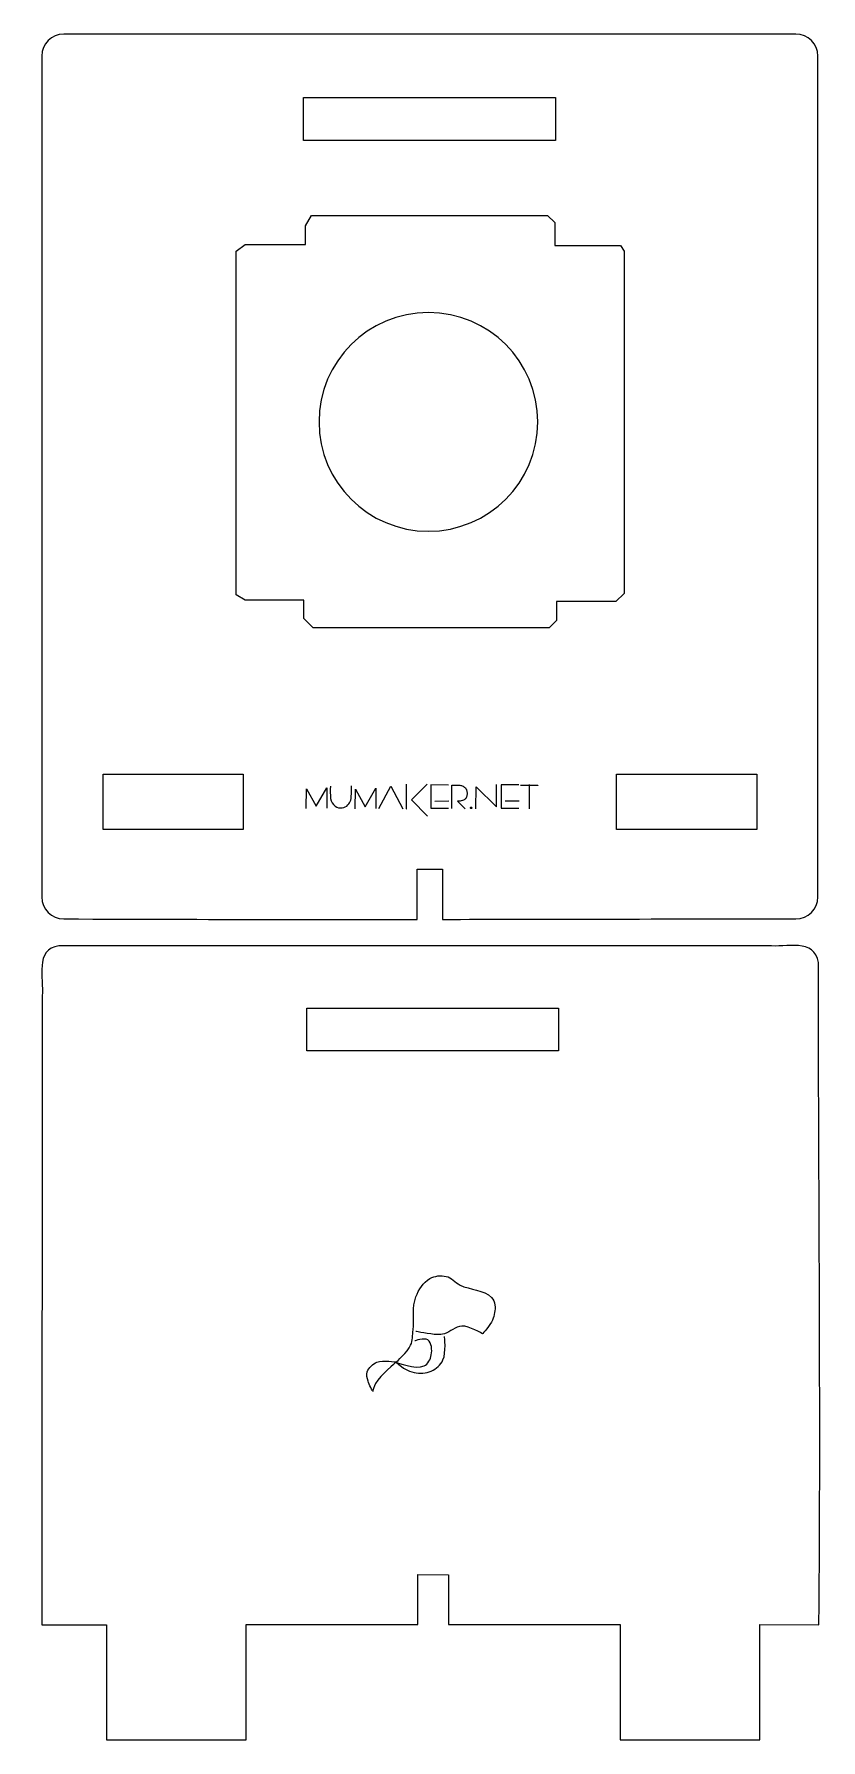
# Model space of a CAD drawing. Extents: x -1 to 141, y 21 to 329.
import ezdxf

# ---------------------------------------------------------------- set-up
doc = ezdxf.new("R2010")
doc.units = 0
doc.layers.add('Sota', color=7, linetype='CONTINUOUS')

msp = doc.modelspace()

# ---------------------------------------------------------------- linework, layer by layer
at = {"layer": 'Sota', "color": 7}
for points in [[(136.439992, 329.155582), (4.133338, 329.155582), (4.133338, 329.155582)], [(0.15632, 325.178563), (0.15632, 173.142363)], [(140.41701, 173.142363), (140.41701, 325.178563)], [(68.007992, 169.073362), (68.007992, 178.166853), (72.565337, 178.166853), (72.565337, 169.080083)], [(131.444505, 164.312346), (3.282945, 164.312346)], [(0.230935, 155.227031), (0.198511, 41.486), (11.891205, 41.488646), (11.891205, 20.71142), (37.117573, 20.71142), (37.117573, 41.546828), (68.142554, 41.546828), (68.142554, 50.621216), (73.676584, 50.583566), (73.692724, 41.546828), (104.698461, 41.546828), (104.698461, 20.71142), (129.924829, 20.71142), (129.924829, 41.546828), (140.627341, 41.530953)]]:
    msp.add_lwpolyline(points, dxfattribs=at)
for points in [[(47.464543, 317.666878), (92.989413, 317.666878), (92.989413, 309.933499), (47.464543, 309.933499), (47.464543, 317.666878)], [(48.917169, 296.372053), (91.583298, 296.372053), (92.888128, 295.067223), (92.888128, 290.949645), (104.765957, 290.949645), (105.404677, 289.925419), (105.404677, 228.02377), (103.94275, 226.561844), (93.165112, 226.561844), (93.165112, 223.102623), (91.846847, 221.784358), (49.222059, 221.784358), (47.50847, 223.497431), (47.50847, 226.793354), (36.918418, 226.793354), (35.275623, 227.742134), (35.275623, 289.895447), (36.918418, 291.125344), (47.81646, 291.125344), (47.81646, 294.465193), (48.917169, 296.372053)], [(70.051279, 278.810853)], [(11.2559, 195.330162), (36.567017, 195.330162), (36.567017, 185.311661), (11.2559, 185.311661), (11.2559, 195.330162)], [(104.062638, 195.330162), (129.374273, 195.330162), (129.374273, 185.311661), (104.062638, 185.311661), (104.062638, 195.330162)], [(77.837318, 189.31186)], [(48.057475, 153.024137), (93.582344, 153.024137), (93.582344, 145.290763), (48.057475, 145.290763)]]:
    msp.add_lwpolyline(points, close=True, dxfattribs=at)
at = {"layer": 'Sota', "color": 5}
for points in [[(47.954182, 189.144379), (48.002034, 192.685374), (49.772532, 189.527188), (51.662659, 192.852855), (51.662659, 189.192231)], [(56.806673, 189.072602), (56.854525, 192.613598), (58.625023, 189.455412), (60.515151, 192.781079), (60.515151, 189.120455)], [(61.089365, 189.120452), (63.242674, 193.139963), (65.419907, 189.048676)], [(66.018048, 193.522772), (66.018048, 189.048676), (66.089824, 189.048676), (66.018048, 189.048676)], [(69.846153, 193.498849), (66.975075, 190.67562), (69.894003, 187.732766)], [(73.698182, 193.355294), (70.492144, 193.379212), (70.492144, 189.168297), (73.698182, 189.168297)], [(74.272397, 189.120452), (74.272397, 193.355294)], [(78.602941, 189.096529), (78.650793, 193.068186), (82.359267, 189.431486), (82.335349, 193.474923)], [(86.402704, 193.37922), (83.196665, 193.403138), (83.196665, 189.192223), (86.402704, 189.192223)], [(86.668086, 193.355294), (89.826611, 193.355294), (89.826611, 193.30661)], [(71.18599, 190.484215), (73.722108, 190.508134)], [(75.707936, 190.460297), (75.3012, 190.436352), (76.664963, 189.096518)], [(83.890511, 190.508142), (86.42663, 190.53206)], [(67.570355, 92.840832), (67.570355, 92.840832), (67.584301, 92.840832)]]:
    msp.add_lwpolyline(points, dxfattribs=at)
msp.add_lwpolyline([(77.933758, 189.242777)], close=True, dxfattribs=at)
at = {"layer": 'Sota', "color": 7}
for points in [[(4.133338, 329.155582), (1.929945, 329.155582), (0.15632, 327.381955), (0.15632, 325.178563)], [(140.41701, 325.178563), (140.41701, 327.381955), (138.643386, 329.155582), (136.439992, 329.155582)], [(70.051279, 278.810853), (59.130464, 278.810718), (50.277427, 269.95768), (50.277292, 259.036865)], [(89.825266, 259.036865), (89.825131, 269.95768), (80.972094, 278.810718), (70.051279, 278.810853)], [(50.277292, 259.036865), (50.277427, 248.116051), (59.130464, 239.263013), (70.051279, 239.262878)], [(70.051279, 239.262878), (80.972094, 239.263013), (89.825131, 248.116051), (89.825266, 259.036865)], [(0.15632, 173.142363), (0.15632, 170.938966), (1.929945, 169.165358), (4.133338, 169.165358)], [(136.439992, 169.165358), (138.643386, 169.165358), (140.41701, 170.938966), (140.41701, 173.142363)], [(4.133338, 169.165358), (32.852897, 169.051269), (50.665682, 169.047486), (68.007992, 169.073362)], [(72.565337, 169.080083), (89.994695, 169.110801), (107.697074, 169.165358), (136.439992, 169.165358)], [(3.282945, 164.312346), (-1.208467, 163.658984), (0.604988, 158.384621), (0.230935, 155.227031)], [(140.530334, 161.260854), (139.876276, 165.751759), (134.602127, 163.938226), (131.444505, 164.312346)], [(140.627341, 41.530953), (140.967098, 81.38231), (140.530334, 121.363915), (140.530334, 161.260854)]]:
    msp.add_open_spline(points, degree=3, dxfattribs=at)
at = {"layer": 'Sota', "color": 5}
for points in [[(52.328002, 193.182963), (52.309632, 192.428556), (52.293725, 191.670006), (52.378803, 190.91901)], [(56.020691, 190.65417), (56.129746, 190.986839), (56.102674, 191.351064), (56.121674, 191.699571)], [(56.121674, 191.699571), (56.125381, 192.206753), (56.124915, 192.713962), (56.121965, 193.221147)], [(74.272397, 193.355294), (74.272397, 193.355294), (75.252247, 193.413245), (75.731862, 193.331375)], [(75.731862, 193.331375), (75.930744, 193.297427), (76.100488, 193.263645), (76.306077, 193.139971)], [(76.306077, 193.139971), (76.475278, 193.038185), (76.706267, 192.897649), (76.832441, 192.709308)], [(76.999923, 191.513027), (76.965273, 191.317034), (76.91247, 191.112939), (76.795204, 190.952123)], [(76.832441, 192.709308), (76.939156, 192.550013), (76.971702, 192.348668), (76.999923, 192.15902)], [(76.999923, 192.15902), (77.031617, 191.946033), (77.037409, 191.725069), (76.999923, 191.513027)], [(88.271567, 193.450996), (88.271567, 189.048676), (88.271567, 189.048676), (88.271567, 189.048676)], [(52.378803, 190.91901), (52.449219, 190.374128), (52.775308, 189.869856), (53.20134, 189.551175)], [(53.20134, 189.551175), (53.552125, 189.288783), (54.030815, 189.189786), (54.473013, 189.219584)], [(54.473013, 189.219584), (54.871176, 189.259832), (55.214295, 189.501685), (55.493266, 189.768795)], [(55.493266, 189.768795), (55.74139, 190.00637), (55.913682, 190.327741), (56.020691, 190.65417)], [(76.377856, 190.627778), (76.170875, 190.527075), (75.707936, 190.460297), (75.707936, 190.460297)], [(76.795204, 190.952123), (76.691397, 190.809764), (76.536288, 190.704859), (76.377856, 190.627778)], [(77.638464, 189.242777), (77.638464, 189.290252), (77.666605, 189.33412), (77.712287, 189.357857)], [(77.712287, 189.127697), (77.666605, 189.151435), (77.638464, 189.195303), (77.638464, 189.242777)], [(77.712287, 189.357857), (77.75797, 189.381594), (77.814252, 189.381594), (77.859935, 189.357857)], [(77.859935, 189.127697), (77.814252, 189.10396), (77.75797, 189.10396), (77.712287, 189.127697)], [(77.859935, 189.357857), (77.905617, 189.33412), (77.933758, 189.290252), (77.933758, 189.242777)], [(77.933758, 189.242777), (77.933758, 189.195303), (77.905617, 189.151435), (77.859935, 189.127697)], [(67.779538, 100.817639), (68.281074, 102.116951), (69.11261, 103.438295), (70.317613, 104.136661)], [(70.317613, 104.136661), (71.169679, 104.630481), (72.283392, 104.734379), (73.246161, 104.527134)], [(73.246161, 104.527134), (74.209574, 104.319751), (74.876143, 103.408427), (75.756346, 102.965242)], [(75.756346, 102.965242), (77.586689, 102.043658), (80.004371, 102.134256), (81.473989, 100.706076)], [(67.277501, 94.848979), (67.519063, 96.830891), (67.060559, 98.955007), (67.779538, 100.817639)], [(81.473989, 100.706076), (81.829424, 100.360663), (82.000018, 99.831439), (82.059698, 99.33942)], [(82.059698, 99.33942), (82.169756, 98.432077), (81.96385, 97.478154), (81.613443, 96.633999)], [(81.613443, 96.633999), (81.222719, 95.692718), (79.828423, 94.151706), (79.828423, 94.151706)], [(66.831246, 92.059885), (67.227984, 92.913738), (67.163588, 93.914373), (67.277501, 94.848979)], [(69.927139, 93.022123), (69.290221, 93.48596), (67.570355, 92.840832), (67.570355, 92.840832)], [(71.600596, 94.01225), (70.313682, 94.038744), (67.779538, 94.570069), (67.779538, 94.570069)], [(70.568632, 90.344592), (70.723907, 91.249129), (70.669026, 92.481843), (69.927139, 93.022123)], [(72.939361, 94.151706), (72.505984, 94.035566), (72.04917, 94.003016), (71.600596, 94.01225)], [(72.674397, 89.410246), (73.2823, 90.699941), (72.967252, 93.677559), (72.967252, 93.677559)], [(76.063146, 95.546252), (74.923441, 95.509099), (74.040807, 94.446881), (72.939361, 94.151706)], [(79.828423, 94.151706), (79.828423, 94.151706), (77.400846, 95.589859), (76.063146, 95.546252)], [(60.737076, 89.005828), (61.808984, 89.454858), (64.223443, 89.033718), (64.223443, 89.033718)], [(64.223443, 89.033718), (64.223443, 89.033718), (66.270138, 90.852282), (66.831246, 92.059885)], [(69.257757, 88.322499), (69.987112, 88.659088), (70.432727, 89.552897), (70.568632, 90.344592)], [(59.133347, 85.589187), (58.987955, 86.129727), (58.801361, 86.737045), (58.993892, 87.262644)], [(58.993892, 87.262644), (59.276537, 88.03425), (59.979147, 88.688326), (60.737076, 89.005828)], [(64.181607, 88.977937), (64.181607, 88.977937), (61.349379, 86.685764), (60.458166, 85.142933)], [(64.209498, 89.033718), (65.673771, 87.750736), (66.249929, 87.440585), (67.472737, 87.165026)], [(64.279225, 88.977937), (64.279225, 88.977937), (67.737958, 87.621129), (69.257757, 88.322499)], [(67.472737, 87.165026), (68.477882, 86.938516), (69.612867, 86.984244), (70.554686, 87.402098)], [(70.554686, 87.402098), (71.444356, 87.796815), (72.259417, 88.529845), (72.674397, 89.410246)], [(59.98402, 83.748385), (59.98402, 83.748385), (59.311039, 84.928566), (59.133347, 85.589187)], [(60.458166, 85.142933), (60.211603, 84.716092), (59.98402, 83.706549), (59.98402, 83.706549)]]:
    msp.add_open_spline(points, degree=3, dxfattribs=at)

doc.saveas('drawing.dxf')
